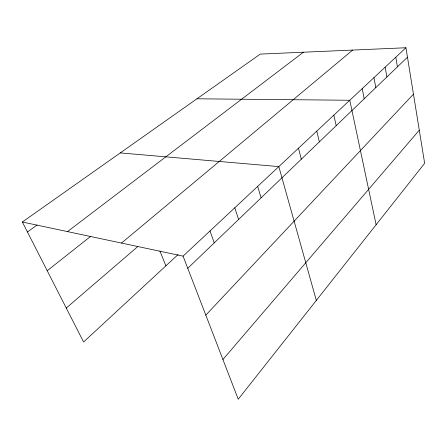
<?xml version="1.0" encoding="UTF-8"?>
<svg xmlns="http://www.w3.org/2000/svg" width="447" height="447" viewBox="0 0 447 447"><rect width="100%" height="100%" fill="white"/><g stroke="black" fill="none" stroke-linecap="round" stroke-linejoin="round"><path stroke-width="0.67" d="M222.919 359.511L419.286 130.183M205.81 315.141L413.453 94.161M187.757 268.312L407.468 57.199M183.063 256.137L405.937 47.756L424.65 163.3L238.24 399.244L183.063 256.137L22.35 222.019L83.589 341.994L178.102 254.539M66.262 308.05L137.799 246.554M121.495 243.067L352.672 50.07M47.214 270.726L90.864 236.212M67.497 231.602L303.424 52.215M27.44 231.987L37.04 225.048M22.35 222.019L260.283 54.093L405.937 47.756M196.943 98.798L349.783 100.257L376.117 224.729M120.271 152.908L278.822 166.602L316.325 300.412M159.897 251.007L165.893 265.836M210.006 230.943L214.236 242.872M234.792 207.771L238.609 219.455M257.656 186.393L261.115 197.825M298.473 148.231L301.328 159.188M316.761 131.133L319.365 141.855M333.825 115.175L336.2 125.674M362.182 88.662L364.204 98.765M373.955 77.661L375.838 87.59M385.141 67.195L386.901 76.962M395.791 57.244L397.428 66.843"/></g></svg>
